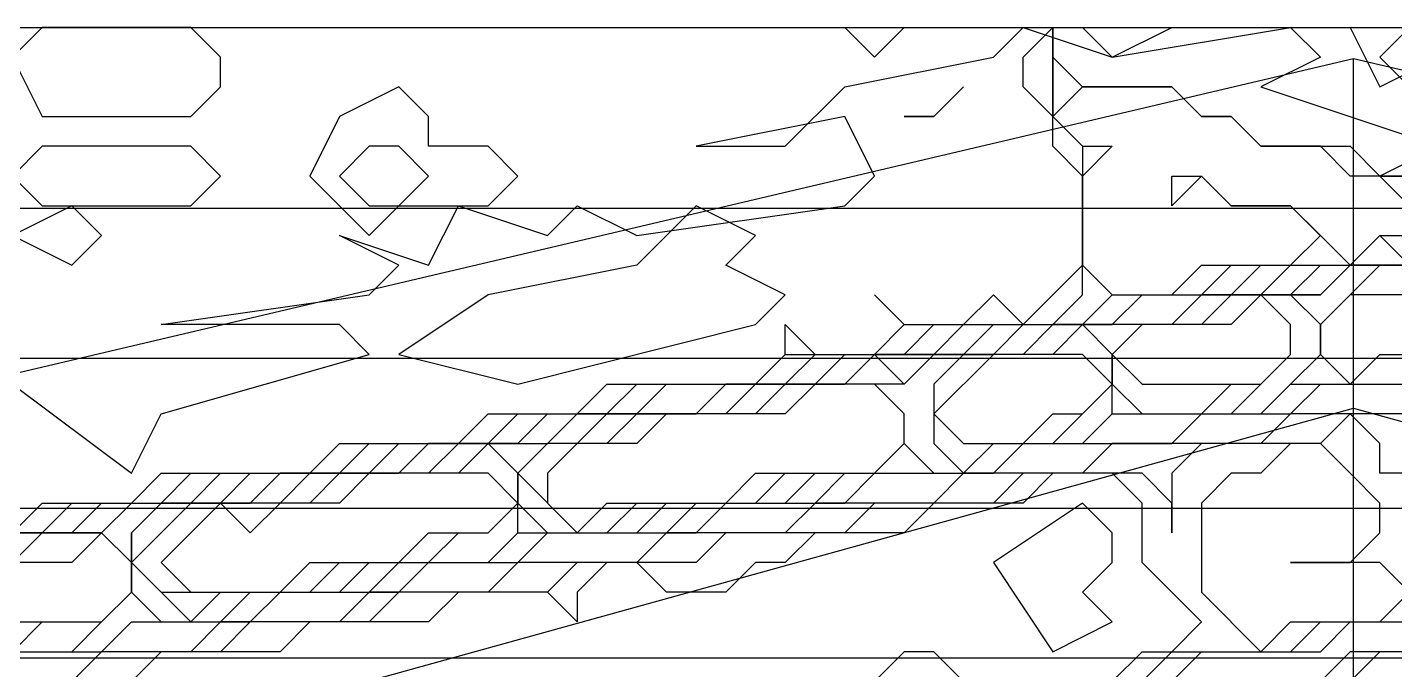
# Model space of a CAD drawing. Extents: x 46 to 224, y 52 to 151.
# Drawn here: x 108.45 to 135.83, y 137.76 to 150.62 of the extents above; entities that cross this region are included whole.
import ezdxf

# ---------------------------------------------------------------- set-up
doc = ezdxf.new("R2010")
doc.units = 0
doc.layers.add('OUTLINE', color=1, linetype='CONTINUOUS')

msp = doc.modelspace()

# ---------------------------------------------------------------- linework, layer by layer
for p, q in [((99.8151, 150.623), (141.4818, 150.623)), ((103.9818, 150.623), (124.8151, 150.623)), ((108.7437, 150.623), (108.1484, 150.0278)), ((111.7198, 150.623), (108.7437, 150.623)), ((112.3151, 150.0278), (111.7198, 150.623)), ((124.8151, 150.623), (125.4103, 150.0278)), ((125.4103, 150.0278), (126.0056, 150.623)), ((126.0056, 150.623), (129.577, 150.623)), ((127.7913, 150.0278), (128.3865, 150.623)), ((127.7913, 150.0278), (128.3865, 150.623)), ((128.3865, 150.623), (130.1722, 150.0278)), ((128.3865, 150.623), (130.1722, 150.0278)), ((128.3865, 150.0278), (128.9818, 150.623)), ((128.9818, 150.623), (128.9818, 148.8373)), ((128.9818, 150.0278), (128.9818, 150.623)), ((128.9818, 150.623), (128.9818, 150.0278)), ((129.577, 150.623), (130.1722, 150.0278)), ((130.1722, 150.0278), (133.7437, 150.623)), ((130.1722, 150.0278), (133.7437, 150.623)), ((130.1722, 150.0278), (131.3627, 150.623)), ((131.3627, 150.623), (134.9341, 150.623)), ((133.7437, 150.623), (134.3389, 150.0278)), ((133.7437, 150.623), (134.3389, 150.0278)), ((134.9341, 150.623), (135.5294, 149.4326)), ((136.1246, 150.623), (135.5294, 150.0278)), ((108.1484, 150.0278), (108.7437, 148.8373)), ((112.3151, 149.4326), (112.3151, 150.0278)), ((124.8151, 149.4326), (127.7913, 150.0278)), ((124.8151, 149.4326), (127.7913, 150.0278)), ((128.3865, 149.4326), (128.3865, 150.0278)), ((128.9818, 150.0278), (128.9818, 148.8373)), ((128.9818, 149.4326), (128.9818, 150.0278)), ((128.9818, 150.0278), (128.9818, 148.8373)), ((128.9818, 149.4326), (128.9818, 150.0278)), ((128.9818, 148.2421), (128.9818, 150.0278)), ((128.9818, 150.0278), (129.577, 149.4326)), ((134.3389, 150.0278), (133.1484, 149.4326)), ((134.3389, 150.0278), (133.1484, 149.4326)), ((135.5294, 149.4326), (136.7198, 150.0278)), ((135.5294, 150.0278), (136.1246, 149.4326)), ((111.7198, 148.8373), (112.3151, 149.4326)), ((115.8865, 149.4326), (114.696, 148.8373)), ((116.4818, 148.8373), (115.8865, 149.4326)), ((123.6246, 148.2421), (124.8151, 149.4326)), ((123.6246, 148.2421), (124.8151, 149.4326)), ((127.196, 149.4326), (126.6008, 148.8373)), ((126.6008, 148.8373), (127.196, 149.4326)), ((128.9818, 148.8373), (128.3865, 149.4326)), ((128.9818, 148.8373), (128.9818, 149.4326)), ((128.9818, 148.8373), (128.9818, 149.4326)), ((129.577, 149.4326), (128.9818, 148.8373)), ((129.577, 149.4326), (131.3627, 149.4326)), ((131.3627, 149.4326), (129.577, 149.4326)), ((131.3627, 149.4326), (131.9579, 148.8373)), ((131.9579, 148.8373), (131.3627, 149.4326)), ((133.1484, 149.4326), (136.7198, 148.2421)), ((133.1484, 149.4326), (136.7198, 148.2421)), ((108.7437, 148.8373), (111.7198, 148.8373)), ((114.696, 148.8373), (114.1008, 147.6468)), ((116.4818, 148.2421), (116.4818, 148.8373)), ((124.8151, 148.8373), (121.8389, 148.2421)), ((124.8151, 148.8373), (121.8389, 148.2421)), ((125.4103, 147.6468), (124.8151, 148.8373)), ((125.4103, 147.6468), (124.8151, 148.8373)), ((126.6008, 148.8373), (126.0056, 148.8373)), ((126.0056, 148.8373), (126.6008, 148.8373)), ((128.9818, 148.8373), (129.577, 148.2421)), ((128.9818, 148.2421), (128.9818, 148.8373)), ((128.9818, 148.8373), (129.577, 148.2421)), ((131.9579, 148.8373), (132.5532, 148.8373)), ((132.5532, 148.8373), (131.9579, 148.8373)), ((132.5532, 148.8373), (133.1484, 148.2421)), ((133.1484, 148.2421), (132.5532, 148.8373)), ((108.7437, 148.2421), (108.1484, 147.6468)), ((111.7198, 148.2421), (108.7437, 148.2421)), ((112.3151, 147.6468), (111.7198, 148.2421)), ((115.2913, 148.2421), (114.696, 147.6468)), ((115.8865, 148.2421), (115.2913, 148.2421)), ((116.4818, 147.6468), (115.8865, 148.2421)), ((117.6722, 148.2421), (116.4818, 148.2421)), ((118.2675, 147.6468), (117.6722, 148.2421)), ((121.8389, 148.2421), (123.6246, 148.2421)), ((121.8389, 148.2421), (123.6246, 148.2421)), ((129.577, 147.6468), (128.9818, 148.2421)), ((129.577, 147.6468), (128.9818, 148.2421)), ((129.577, 148.2421), (129.577, 145.8611)), ((129.577, 148.2421), (130.1722, 148.2421)), ((130.1722, 148.2421), (129.577, 147.6468)), ((133.1484, 148.2421), (134.9341, 148.2421)), ((134.3389, 148.2421), (133.1484, 148.2421)), ((134.9341, 147.6468), (134.3389, 148.2421)), ((134.9341, 148.2421), (135.5294, 147.6468)), ((136.7198, 148.2421), (135.5294, 147.6468)), ((136.7198, 148.2421), (135.5294, 147.6468)), ((108.1484, 147.6468), (108.7437, 147.0516)), ((111.7198, 147.0516), (112.3151, 147.6468)), ((114.1008, 147.6468), (115.2913, 146.4564)), ((114.696, 147.6468), (115.2913, 147.0516)), ((115.8865, 147.0516), (116.4818, 147.6468)), ((117.6722, 147.0516), (118.2675, 147.6468)), ((124.8151, 147.0516), (125.4103, 147.6468)), ((124.8151, 147.0516), (125.4103, 147.6468)), ((129.577, 147.6468), (129.577, 145.8611)), ((129.577, 147.0516), (129.577, 147.6468)), ((129.577, 145.2659), (129.577, 147.6468)), ((129.577, 145.8611), (129.577, 147.6468)), ((129.577, 147.6468), (129.577, 145.8611)), ((131.3627, 147.6468), (131.9579, 147.6468)), ((131.9579, 147.6468), (131.3627, 147.0516)), ((131.3627, 147.0516), (131.3627, 147.6468)), ((131.9579, 147.6468), (132.5532, 147.0516)), ((132.5532, 147.0516), (131.9579, 147.6468)), ((136.1246, 147.6468), (134.9341, 147.6468)), ((135.5294, 147.6468), (136.7198, 146.4564)), ((135.5294, 147.6468), (136.7198, 146.4564)), ((135.5294, 147.6468), (136.1246, 147.6468)), ((109.3389, 147.0516), (108.1484, 146.4564)), ((108.7437, 147.0516), (111.7198, 147.0516)), ((109.9341, 146.4564), (109.3389, 147.0516)), ((115.2913, 146.4564), (115.8865, 147.0516)), ((115.2913, 147.0516), (115.8865, 147.0516)), ((115.8865, 147.0516), (117.6722, 147.0516)), ((116.4818, 145.8611), (117.077, 147.0516)), ((116.4818, 145.8611), (117.077, 147.0516)), ((117.077, 147.0516), (118.8627, 146.4564)), ((117.077, 147.0516), (118.8627, 146.4564)), ((118.8627, 146.4564), (119.4579, 147.0516)), ((118.8627, 146.4564), (119.4579, 147.0516)), ((119.4579, 147.0516), (120.6484, 146.4564)), ((119.4579, 147.0516), (120.6484, 146.4564)), ((120.6484, 146.4564), (124.8151, 147.0516)), ((121.8389, 147.0516), (120.6484, 145.8611)), ((120.6484, 146.4564), (124.8151, 147.0516)), ((121.8389, 147.0516), (120.6484, 145.8611)), ((123.0294, 146.4564), (121.8389, 147.0516)), ((123.0294, 146.4564), (121.8389, 147.0516)), ((129.577, 145.2659), (129.577, 147.0516)), ((132.5532, 147.0516), (133.7437, 147.0516)), ((133.7437, 147.0516), (132.5532, 147.0516)), ((133.7437, 147.0516), (134.9341, 145.8611)), ((134.3389, 146.4564), (133.7437, 147.0516)), ((108.1484, 146.4564), (109.3389, 145.8611)), ((109.3389, 145.8611), (109.9341, 146.4564)), ((115.8865, 145.8611), (114.696, 146.4564)), ((114.696, 146.4564), (116.4818, 145.8611)), ((115.8865, 145.8611), (114.696, 146.4564)), ((114.696, 146.4564), (116.4818, 145.8611)), ((122.4341, 145.8611), (123.0294, 146.4564)), ((122.4341, 145.8611), (123.0294, 146.4564)), ((133.7437, 145.8611), (134.3389, 146.4564)), ((134.9341, 145.8611), (135.5294, 146.4564)), ((134.9341, 145.8611), (135.5294, 146.4564)), ((134.9341, 145.8611), (135.5294, 146.4564)), ((135.5294, 146.4564), (136.1246, 145.8611)), ((135.5294, 146.4564), (136.1246, 146.4564)), ((135.5294, 146.4564), (136.1246, 146.4564)), ((115.2913, 145.2659), (115.8865, 145.8611)), ((115.2913, 145.2659), (115.8865, 145.8611)), ((120.6484, 145.8611), (117.6722, 145.2659)), ((120.6484, 145.8611), (117.6722, 145.2659)), ((123.6246, 145.2659), (122.4341, 145.8611)), ((123.6246, 145.2659), (122.4341, 145.8611)), ((128.3865, 144.6707), (129.577, 145.8611)), ((129.577, 145.8611), (130.1722, 145.2659)), ((129.577, 145.8611), (130.1722, 145.2659)), ((129.577, 145.8611), (130.1722, 145.2659)), ((131.3627, 145.2659), (131.9579, 145.8611)), ((131.9579, 145.2659), (132.5532, 145.8611)), ((131.9579, 145.8611), (133.7437, 145.8611)), ((132.5532, 145.2659), (133.1484, 145.8611)), ((132.5532, 145.2659), (133.1484, 145.8611)), ((132.5532, 145.8611), (134.9341, 145.8611)), ((133.1484, 145.8611), (138.5056, 145.8611)), ((133.1484, 145.2659), (133.7437, 145.8611)), ((133.1484, 145.8611), (134.9341, 145.8611)), ((133.1484, 145.2659), (133.7437, 145.8611)), ((133.7437, 145.2659), (134.3389, 145.8611)), ((133.7437, 145.8611), (137.9103, 145.8611)), ((133.7437, 145.8611), (137.9103, 145.8611)), ((135.5294, 145.8611), (134.3389, 144.6707)), ((134.3389, 145.2659), (134.9341, 145.8611)), ((134.9341, 145.8611), (134.3389, 145.2659)), ((134.3389, 145.8611), (137.3151, 145.8611)), ((134.9341, 145.8611), (134.3389, 145.2659)), ((134.9341, 145.8611), (134.3389, 145.2659)), ((135.5294, 145.8611), (134.3389, 144.6707)), ((134.9341, 145.8611), (134.3389, 145.2659)), ((134.9341, 145.8611), (137.3151, 145.8611)), ((135.5294, 145.8611), (134.9341, 145.8611)), ((134.9341, 145.8611), (137.3151, 145.8611)), ((137.3151, 145.8611), (134.9341, 145.8611)), ((136.7198, 145.8611), (134.9341, 145.8611)), ((136.7198, 145.8611), (134.9341, 145.8611)), ((136.7198, 145.8611), (134.9341, 145.8611)), ((136.7198, 145.8611), (135.5294, 145.8611)), ((137.3151, 145.8611), (135.5294, 145.8611)), ((136.1246, 145.8611), (135.5294, 145.8611)), ((111.1246, 144.6707), (115.2913, 145.2659)), ((111.1246, 144.6707), (115.2913, 145.2659)), ((117.6722, 145.2659), (115.8865, 144.0754)), ((117.6722, 145.2659), (115.8865, 144.0754)), ((123.0294, 144.6707), (123.6246, 145.2659)), ((123.0294, 144.6707), (123.6246, 145.2659)), ((126.0056, 144.6707), (125.4103, 145.2659)), ((125.4103, 145.2659), (126.0056, 144.6707)), ((127.196, 144.6707), (127.7913, 145.2659)), ((127.7913, 145.2659), (128.3865, 144.6707)), ((128.9818, 144.6707), (129.577, 145.2659)), ((128.9818, 144.6707), (129.577, 145.2659)), ((129.577, 144.6707), (130.1722, 145.2659)), ((130.1722, 145.2659), (132.5532, 145.2659)), ((130.1722, 144.6707), (130.7675, 145.2659)), ((130.1722, 144.6707), (130.7675, 145.2659)), ((130.1722, 145.2659), (132.5532, 145.2659)), ((130.1722, 145.2659), (131.9579, 145.2659)), ((130.1722, 145.2659), (131.3627, 145.2659)), ((130.1722, 144.6707), (130.7675, 145.2659)), ((130.7675, 145.2659), (133.7437, 145.2659)), ((130.7675, 145.2659), (133.1484, 145.2659)), ((130.7675, 145.2659), (133.1484, 145.2659)), ((131.9579, 145.2659), (131.3627, 144.6707)), ((131.9579, 145.2659), (131.3627, 144.6707)), ((131.9579, 145.2659), (131.3627, 144.6707)), ((132.5532, 145.2659), (131.9579, 144.6707)), ((131.9579, 145.2659), (134.3389, 145.2659)), ((132.5532, 145.2659), (131.9579, 145.2659)), ((134.3389, 145.2659), (131.9579, 145.2659)), ((134.3389, 145.2659), (131.9579, 145.2659)), ((132.5532, 145.2659), (131.9579, 144.6707)), ((134.3389, 145.2659), (131.9579, 145.2659)), ((133.7437, 145.2659), (132.5532, 145.2659)), ((134.3389, 145.2659), (132.5532, 145.2659)), ((133.1484, 145.2659), (132.5532, 145.2659)), ((133.1484, 145.2659), (132.5532, 144.6707)), ((133.1484, 145.2659), (132.5532, 144.6707)), ((133.7437, 144.6707), (133.1484, 145.2659)), ((133.7437, 144.6707), (133.1484, 145.2659)), ((133.7437, 144.6707), (133.1484, 145.2659)), ((134.3389, 144.6707), (133.7437, 145.2659)), ((134.9341, 145.2659), (134.3389, 144.6707)), ((134.9341, 145.2659), (134.3389, 144.6707)), ((136.7198, 145.2659), (134.9341, 145.2659)), ((136.7198, 145.2659), (134.9341, 145.2659)), ((114.696, 144.6707), (111.1246, 144.6707)), ((114.696, 144.6707), (111.1246, 144.6707)), ((115.2913, 144.0754), (114.696, 144.6707)), ((115.2913, 144.0754), (114.696, 144.6707)), ((118.2675, 143.4802), (123.0294, 144.6707)), ((118.2675, 143.4802), (123.0294, 144.6707)), ((123.6246, 144.0754), (123.6246, 144.6707)), ((123.6246, 144.6707), (124.2198, 144.0754)), ((125.4103, 144.0754), (126.0056, 144.6707)), ((126.0056, 144.0754), (126.6008, 144.6707)), ((126.0056, 144.6707), (127.196, 144.6707)), ((126.6008, 144.0754), (127.196, 144.6707)), ((126.6008, 144.6707), (128.9818, 144.6707)), ((127.196, 144.0754), (127.7913, 144.6707)), ((127.196, 144.0754), (127.7913, 144.6707)), ((127.196, 144.6707), (128.9818, 144.6707)), ((127.196, 144.0754), (127.7913, 144.6707)), ((127.7913, 144.6707), (129.577, 144.6707)), ((127.7913, 144.0754), (128.3865, 144.6707)), ((127.7913, 144.6707), (130.1722, 144.6707)), ((127.7913, 144.6707), (130.1722, 144.6707)), ((128.3865, 144.6707), (130.1722, 144.6707)), ((128.9818, 144.6707), (128.3865, 144.0754)), ((128.9818, 144.6707), (128.3865, 144.0754)), ((128.9818, 144.6707), (128.3865, 144.0754)), ((129.577, 144.6707), (128.9818, 144.0754)), ((128.9818, 144.6707), (130.1722, 144.6707)), ((129.577, 144.6707), (128.9818, 144.6707)), ((131.3627, 144.6707), (128.9818, 144.6707)), ((131.3627, 144.6707), (128.9818, 144.6707)), ((129.577, 144.6707), (128.9818, 144.0754)), ((131.3627, 144.6707), (128.9818, 144.6707)), ((130.1722, 144.0754), (129.577, 144.6707)), ((130.1722, 144.6707), (129.577, 144.6707)), ((130.1722, 144.0754), (129.577, 144.6707)), ((130.7675, 144.6707), (130.1722, 144.0754)), ((130.7675, 144.6707), (130.1722, 144.0754)), ((130.7675, 144.6707), (130.1722, 144.0754)), ((130.7675, 144.6707), (130.1722, 144.0754)), ((131.9579, 144.6707), (130.7675, 144.6707)), ((131.9579, 144.6707), (130.7675, 144.6707)), ((132.5532, 144.6707), (130.7675, 144.6707)), ((132.5532, 144.6707), (130.7675, 144.6707)), ((133.7437, 144.0754), (133.7437, 144.6707)), ((133.7437, 144.0754), (133.7437, 144.6707)), ((133.7437, 144.0754), (133.7437, 144.6707)), ((134.3389, 144.6707), (134.3389, 144.0754)), ((134.3389, 144.0754), (134.3389, 144.6707)), ((134.3389, 144.6707), (134.3389, 144.0754)), ((134.3389, 144.6707), (134.3389, 144.0754)), ((134.3389, 144.6707), (134.3389, 144.0754)), ((111.1246, 142.8849), (115.2913, 144.0754)), ((111.1246, 142.8849), (115.2913, 144.0754)), ((115.8865, 144.0754), (118.2675, 143.4802)), ((115.8865, 144.0754), (118.2675, 143.4802)), ((123.0294, 143.4802), (123.6246, 144.0754)), ((123.0294, 143.4802), (123.6246, 144.0754)), ((123.6246, 143.4802), (124.2198, 144.0754)), ((123.6246, 144.0754), (126.0056, 144.0754)), ((124.2198, 143.4802), (124.8151, 144.0754)), ((124.2198, 143.4802), (124.8151, 144.0754)), ((124.2198, 143.4802), (124.8151, 144.0754)), ((124.2198, 144.0754), (126.6008, 144.0754)), ((124.2198, 144.0754), (125.4103, 144.0754)), ((124.2198, 143.4802), (124.8151, 144.0754)), ((124.8151, 144.0754), (127.196, 144.0754)), ((124.8151, 143.4802), (125.4103, 144.0754)), ((125.4103, 144.0754), (124.8151, 143.4802)), ((124.8151, 143.4802), (125.4103, 144.0754)), ((125.4103, 144.0754), (124.8151, 143.4802)), ((124.8151, 144.0754), (127.7913, 144.0754)), ((125.4103, 144.0754), (124.8151, 143.4802)), ((124.8151, 144.0754), (127.196, 144.0754)), ((124.8151, 144.0754), (127.196, 144.0754)), ((125.4103, 144.0754), (127.7913, 144.0754)), ((126.0056, 144.0754), (125.4103, 144.0754)), ((125.4103, 144.0754), (127.7913, 144.0754)), ((127.7913, 144.0754), (125.4103, 144.0754)), ((125.4103, 144.0754), (127.7913, 144.0754)), ((127.7913, 144.0754), (125.4103, 144.0754)), ((126.0056, 143.4802), (125.4103, 144.0754)), ((127.7913, 144.0754), (126.0056, 144.0754)), ((126.6008, 144.0754), (126.0056, 143.4802)), ((126.6008, 144.0754), (126.0056, 143.4802)), ((126.6008, 144.0754), (126.0056, 143.4802)), ((127.196, 144.0754), (126.6008, 143.4802)), ((128.3865, 144.0754), (126.6008, 144.0754)), ((128.3865, 144.0754), (126.6008, 144.0754)), ((127.196, 144.0754), (126.6008, 143.4802)), ((127.196, 144.0754), (126.6008, 143.4802)), ((127.7913, 144.0754), (126.6008, 142.8849)), ((128.3865, 144.0754), (126.6008, 144.0754)), ((128.9818, 144.0754), (127.196, 144.0754)), ((128.9818, 144.0754), (127.196, 144.0754)), ((129.577, 144.0754), (127.196, 144.0754)), ((129.577, 144.0754), (127.7913, 144.0754)), ((130.1722, 143.4802), (129.577, 144.0754)), ((130.1722, 143.4802), (129.577, 144.0754)), ((130.1722, 143.4802), (130.1722, 144.0754)), ((130.1722, 144.0754), (130.1722, 143.4802)), ((130.1722, 144.0754), (130.1722, 143.4802)), ((130.1722, 142.8849), (130.1722, 144.0754)), ((130.1722, 144.0754), (130.1722, 143.4802)), ((130.1722, 144.0754), (130.7675, 143.4802)), ((132.5532, 142.8849), (133.7437, 144.0754)), ((133.1484, 143.4802), (133.7437, 144.0754)), ((133.1484, 143.4802), (133.7437, 144.0754)), ((133.7437, 143.4802), (134.3389, 144.0754)), ((134.3389, 144.0754), (134.9341, 143.4802)), ((134.3389, 144.0754), (134.9341, 143.4802)), ((134.3389, 144.0754), (134.9341, 143.4802)), ((134.3389, 144.0754), (134.9341, 143.4802)), ((134.9341, 143.4802), (135.5294, 144.0754)), ((134.9341, 143.4802), (135.5294, 144.0754)), ((135.5294, 144.0754), (136.1246, 144.0754)), ((135.5294, 144.0754), (136.7198, 144.0754)), ((108.1484, 143.4802), (110.5294, 141.6945)), ((108.1484, 143.4802), (110.5294, 141.6945)), ((119.4579, 142.8849), (120.0532, 143.4802)), ((120.0532, 142.8849), (120.6484, 143.4802)), ((120.0532, 143.4802), (123.0294, 143.4802)), ((120.6484, 142.8849), (121.2437, 143.4802)), ((120.6484, 142.8849), (121.2437, 143.4802)), ((120.6484, 143.4802), (123.0294, 143.4802)), ((121.2437, 143.4802), (124.2198, 143.4802)), ((121.2437, 143.4802), (123.6246, 143.4802)), ((121.8389, 142.8849), (122.4341, 143.4802)), ((122.4341, 143.4802), (121.8389, 142.8849)), ((121.8389, 142.8849), (122.4341, 143.4802)), ((122.4341, 143.4802), (121.8389, 142.8849)), ((121.8389, 142.8849), (122.4341, 143.4802)), ((121.8389, 142.8849), (122.4341, 143.4802)), ((122.4341, 143.4802), (124.8151, 143.4802)), ((123.0294, 143.4802), (122.4341, 143.4802)), ((122.4341, 143.4802), (124.8151, 143.4802)), ((124.8151, 143.4802), (122.4341, 143.4802)), ((122.4341, 143.4802), (124.2198, 143.4802)), ((124.8151, 143.4802), (122.4341, 143.4802)), ((122.4341, 143.4802), (124.2198, 143.4802)), ((123.0294, 143.4802), (122.4341, 142.8849)), ((122.4341, 143.4802), (124.2198, 143.4802)), ((123.0294, 143.4802), (122.4341, 142.8849)), ((123.6246, 143.4802), (123.0294, 142.8849)), ((124.8151, 143.4802), (123.0294, 143.4802)), ((126.0056, 143.4802), (123.0294, 143.4802)), ((123.6246, 143.4802), (123.0294, 142.8849)), ((126.0056, 143.4802), (123.0294, 143.4802)), ((125.4103, 143.4802), (123.6246, 143.4802)), ((125.4103, 143.4802), (123.6246, 143.4802)), ((124.2198, 143.4802), (123.6246, 142.8849)), ((124.2198, 143.4802), (123.6246, 142.8849)), ((125.4103, 143.4802), (124.2198, 143.4802)), ((125.4103, 143.4802), (124.2198, 143.4802)), ((126.0056, 142.8849), (125.4103, 143.4802)), ((126.0056, 142.8849), (125.4103, 143.4802)), ((126.0056, 142.8849), (125.4103, 143.4802)), ((126.0056, 142.8849), (125.4103, 143.4802)), ((126.6008, 143.4802), (126.6008, 142.2897)), ((126.6008, 143.4802), (126.6008, 142.8849)), ((126.6008, 143.4802), (126.6008, 142.8849)), ((129.577, 142.8849), (130.1722, 143.4802)), ((129.577, 142.8849), (130.1722, 143.4802)), ((130.1722, 142.8849), (130.1722, 143.4802)), ((130.1722, 143.4802), (130.7675, 142.8849)), ((130.1722, 143.4802), (130.7675, 142.8849)), ((130.1722, 143.4802), (130.7675, 142.8849)), ((130.7675, 143.4802), (133.1484, 143.4802)), ((131.9579, 142.8849), (132.5532, 143.4802)), ((132.5532, 143.4802), (133.1484, 143.4802)), ((133.1484, 142.8849), (133.7437, 143.4802)), ((133.1484, 142.8849), (133.7437, 143.4802)), ((133.1484, 142.8849), (133.7437, 143.4802)), ((133.1484, 142.8849), (133.7437, 143.4802)), ((133.7437, 142.8849), (134.3389, 143.4802)), ((133.7437, 142.8849), (134.3389, 143.4802)), ((133.7437, 143.4802), (137.3151, 143.4802)), ((133.7437, 143.4802), (137.3151, 143.4802)), ((133.7437, 143.4802), (137.3151, 143.4802)), ((134.3389, 143.4802), (137.9103, 143.4802)), ((134.3389, 143.4802), (137.9103, 143.4802)), ((134.9341, 143.4802), (137.3151, 143.4802)), ((134.9341, 143.4802), (136.7198, 143.4802)), ((110.5294, 141.6945), (111.1246, 142.8849)), ((110.5294, 141.6945), (111.1246, 142.8849)), ((117.077, 142.2897), (117.6722, 142.8849)), ((117.077, 142.2897), (117.6722, 142.8849)), ((117.6722, 142.2897), (118.2675, 142.8849)), ((117.6722, 142.8849), (120.0532, 142.8849)), ((117.6722, 142.8849), (119.4579, 142.8849)), ((118.2675, 142.2897), (118.8627, 142.8849)), ((119.4579, 142.8849), (118.2675, 141.6945)), ((118.2675, 142.2897), (118.8627, 142.8849)), ((118.2675, 142.8849), (120.6484, 142.8849)), ((118.2675, 142.2897), (118.8627, 142.8849)), ((118.8627, 142.8849), (120.6484, 142.8849)), ((118.8627, 142.2897), (119.4579, 142.8849)), ((118.8627, 142.8849), (121.8389, 142.8849)), ((118.8627, 142.8849), (121.8389, 142.8849)), ((120.0532, 142.8849), (119.4579, 142.2897)), ((119.4579, 142.8849), (121.8389, 142.8849)), ((120.0532, 142.8849), (119.4579, 142.8849)), ((119.4579, 142.8849), (121.8389, 142.8849)), ((121.8389, 142.8849), (119.4579, 142.8849)), ((120.0532, 142.8849), (119.4579, 142.2897)), ((120.0532, 142.8849), (119.4579, 142.2897)), ((123.0294, 142.8849), (120.0532, 142.8849)), ((121.8389, 142.8849), (120.0532, 142.8849)), ((122.4341, 142.8849), (120.0532, 142.8849)), ((120.6484, 142.8849), (120.0532, 142.2897)), ((120.6484, 142.8849), (120.0532, 142.2897)), ((122.4341, 142.8849), (120.0532, 142.8849)), ((123.0294, 142.8849), (120.6484, 142.8849)), ((123.6246, 142.8849), (120.6484, 142.8849)), ((121.2437, 142.8849), (120.6484, 142.2897)), ((123.6246, 142.8849), (121.2437, 142.8849)), ((126.0056, 142.2897), (126.0056, 142.8849)), ((126.0056, 142.2897), (126.0056, 142.8849)), ((126.0056, 142.2897), (126.0056, 142.8849)), ((126.0056, 142.2897), (126.0056, 142.8849)), ((126.6008, 142.8849), (127.196, 142.2897)), ((126.6008, 142.8849), (127.196, 142.2897)), ((126.6008, 142.8849), (127.196, 142.2897)), ((128.3865, 142.2897), (128.9818, 142.8849)), ((128.9818, 142.2897), (129.577, 142.8849)), ((128.9818, 142.8849), (129.577, 142.8849)), ((129.577, 142.2897), (130.1722, 142.8849)), ((129.577, 142.2897), (130.1722, 142.8849)), ((129.577, 142.2897), (130.1722, 142.8849)), ((129.577, 142.2897), (130.1722, 142.8849)), ((129.577, 142.2897), (130.1722, 142.8849)), ((130.1722, 142.8849), (133.1484, 142.8849)), ((130.1722, 142.8849), (133.1484, 142.8849)), ((130.1722, 142.8849), (133.1484, 142.8849)), ((130.7675, 142.8849), (133.1484, 142.8849)), ((130.7675, 142.8849), (132.5532, 142.8849)), ((130.7675, 142.8849), (131.9579, 142.8849)), ((131.3627, 142.2897), (131.9579, 142.8849)), ((131.3627, 142.2897), (131.9579, 142.8849)), ((131.9579, 142.8849), (133.7437, 142.8849)), ((131.9579, 142.8849), (133.7437, 142.8849)), ((133.7437, 142.8849), (133.1484, 142.2897)), ((133.7437, 142.8849), (133.1484, 142.2897)), ((137.9103, 142.8849), (133.7437, 142.8849)), ((137.9103, 142.8849), (133.7437, 142.8849)), ((134.9341, 142.8849), (134.3389, 142.2897)), ((135.5294, 142.2897), (134.9341, 142.8849)), ((114.1008, 141.6945), (114.696, 142.2897)), ((114.1008, 141.6945), (114.696, 142.2897)), ((114.696, 141.6945), (115.2913, 142.2897)), ((114.696, 142.2897), (117.077, 142.2897)), ((114.696, 142.2897), (117.077, 142.2897)), ((115.2913, 141.6945), (115.8865, 142.2897)), ((115.2913, 141.6945), (115.8865, 142.2897)), ((115.2913, 142.2897), (117.6722, 142.2897)), ((115.2913, 141.6945), (115.8865, 142.2897)), ((115.8865, 142.2897), (118.2675, 142.2897)), ((115.8865, 141.6945), (116.4818, 142.2897)), ((116.4818, 142.2897), (115.8865, 141.6945)), ((115.8865, 141.6945), (116.4818, 142.2897)), ((116.4818, 142.2897), (115.8865, 141.6945)), ((115.8865, 142.2897), (118.2675, 142.2897)), ((115.8865, 142.2897), (118.2675, 142.2897)), ((117.077, 142.2897), (116.4818, 141.6945)), ((116.4818, 142.2897), (118.2675, 142.2897)), ((117.077, 142.2897), (116.4818, 142.2897)), ((116.4818, 142.2897), (118.2675, 142.2897)), ((118.2675, 142.2897), (116.4818, 142.2897)), ((116.4818, 142.2897), (118.8627, 142.2897)), ((117.6722, 142.2897), (116.4818, 142.2897)), ((117.077, 142.2897), (116.4818, 141.6945)), ((117.077, 142.2897), (116.4818, 141.6945)), ((117.6722, 142.2897), (117.077, 142.2897)), ((118.2675, 142.2897), (117.077, 142.2897)), ((117.6722, 142.2897), (117.077, 142.2897)), ((117.6722, 142.2897), (117.077, 141.6945)), ((117.6722, 142.2897), (117.077, 141.6945)), ((117.6722, 142.2897), (117.077, 142.2897)), ((118.2675, 141.6945), (117.6722, 142.2897)), ((118.2675, 141.6945), (117.6722, 142.2897)), ((118.2675, 141.6945), (117.6722, 142.2897)), ((118.2675, 141.6945), (117.6722, 142.2897)), ((118.2675, 141.6945), (117.6722, 142.2897)), ((118.2675, 141.6945), (117.6722, 142.2897)), ((118.8627, 142.2897), (118.2675, 141.6945)), ((118.8627, 142.2897), (118.2675, 141.6945)), ((118.8627, 142.2897), (118.2675, 141.6945)), ((118.8627, 142.2897), (118.2675, 141.6945)), ((119.4579, 142.2897), (118.8627, 142.2897)), ((119.4579, 142.2897), (118.8627, 142.2897)), ((120.0532, 142.2897), (118.8627, 142.2897)), ((119.4579, 142.2897), (118.8627, 141.6945)), ((119.4579, 142.2897), (118.8627, 141.6945)), ((119.4579, 142.2897), (118.8627, 142.2897)), ((120.0532, 142.2897), (119.4579, 142.2897)), ((120.6484, 142.2897), (119.4579, 142.2897)), ((125.4103, 141.6945), (126.0056, 142.2897)), ((125.4103, 141.6945), (126.0056, 142.2897)), ((125.4103, 141.6945), (126.0056, 142.2897)), ((125.4103, 141.6945), (126.0056, 142.2897)), ((125.4103, 141.6945), (126.0056, 142.2897)), ((125.4103, 141.6945), (126.0056, 142.2897)), ((126.0056, 142.2897), (126.6008, 141.6945)), ((126.0056, 142.2897), (126.6008, 141.6945)), ((126.6008, 142.2897), (127.196, 141.6945)), ((127.196, 141.6945), (127.7913, 142.2897)), ((127.196, 141.6945), (127.7913, 142.2897)), ((127.196, 142.2897), (129.577, 142.2897)), ((127.196, 142.2897), (128.9818, 142.2897)), ((127.196, 142.2897), (128.3865, 142.2897)), ((127.196, 141.6945), (127.7913, 142.2897)), ((127.7913, 142.2897), (129.577, 142.2897)), ((127.7913, 141.6945), (128.3865, 142.2897)), ((127.7913, 141.6945), (128.3865, 142.2897)), ((127.7913, 141.6945), (128.3865, 142.2897)), ((127.7913, 142.2897), (129.577, 142.2897)), ((127.7913, 142.2897), (129.577, 142.2897)), ((128.3865, 142.2897), (131.3627, 142.2897)), ((128.3865, 142.2897), (131.3627, 142.2897)), ((128.3865, 142.2897), (129.577, 142.2897)), ((130.1722, 142.2897), (129.577, 141.6945)), ((130.1722, 142.2897), (129.577, 141.6945)), ((133.1484, 142.2897), (130.1722, 142.2897)), ((133.1484, 142.2897), (130.1722, 142.2897)), ((131.9579, 142.2897), (131.3627, 141.6945)), ((134.3389, 142.2897), (131.9579, 142.2897)), ((133.7437, 142.2897), (133.1484, 141.6945)), ((133.7437, 142.2897), (133.1484, 141.6945)), ((134.3389, 142.2897), (133.7437, 142.2897)), ((134.3389, 142.2897), (133.7437, 142.2897)), ((134.9341, 141.6945), (134.3389, 142.2897)), ((134.9341, 141.6945), (134.3389, 142.2897)), ((135.5294, 141.6945), (135.5294, 142.2897)), ((110.5294, 141.0992), (111.1246, 141.6945)), ((111.1246, 141.0992), (111.7198, 141.6945)), ((111.1246, 141.6945), (114.1008, 141.6945)), ((111.7198, 141.0992), (112.3151, 141.6945)), ((111.7198, 141.6945), (114.1008, 141.6945)), ((112.3151, 141.0992), (112.9103, 141.6945)), ((112.3151, 141.0992), (112.9103, 141.6945)), ((112.3151, 141.6945), (114.696, 141.6945)), ((112.3151, 141.0992), (112.9103, 141.6945)), ((112.9103, 141.6945), (115.2913, 141.6945)), ((112.9103, 141.0992), (113.5056, 141.6945)), ((113.5056, 141.6945), (112.9103, 141.0992)), ((112.9103, 141.6945), (115.2913, 141.6945)), ((112.9103, 141.6945), (115.2913, 141.6945)), ((114.1008, 141.6945), (113.5056, 141.0992)), ((113.5056, 141.6945), (115.8865, 141.6945)), ((115.8865, 141.6945), (113.5056, 141.6945)), ((114.1008, 141.6945), (113.5056, 141.0992)), ((114.1008, 141.6945), (113.5056, 141.0992)), ((116.4818, 141.6945), (114.1008, 141.6945)), ((114.1008, 141.6945), (115.8865, 141.6945)), ((114.696, 141.6945), (114.1008, 141.6945)), ((116.4818, 141.6945), (114.1008, 141.6945)), ((114.696, 141.6945), (114.1008, 141.0992)), ((114.696, 141.6945), (114.1008, 141.0992)), ((116.4818, 141.6945), (114.1008, 141.6945)), ((115.8865, 141.6945), (114.696, 141.6945)), ((117.077, 141.6945), (114.696, 141.6945)), ((117.077, 141.6945), (114.696, 141.6945)), ((115.2913, 141.6945), (114.696, 141.0992)), ((117.6722, 141.6945), (115.2913, 141.6945)), ((118.2675, 141.0992), (117.6722, 141.6945)), ((118.2675, 141.6945), (118.2675, 141.0992)), ((118.2675, 140.504), (118.2675, 141.6945)), ((118.2675, 141.6945), (118.2675, 141.0992)), ((118.2675, 140.504), (118.2675, 141.6945)), ((118.2675, 141.6945), (119.4579, 140.504)), ((118.2675, 141.0992), (118.2675, 141.6945)), ((118.2675, 141.0992), (118.2675, 141.6945)), ((118.2675, 141.6945), (118.2675, 141.0992)), ((118.2675, 140.504), (118.2675, 141.6945)), ((118.8627, 141.6945), (118.8627, 141.0992)), ((118.8627, 141.6945), (118.8627, 141.0992)), ((122.4341, 141.0992), (123.0294, 141.6945)), ((123.0294, 141.0992), (123.6246, 141.6945)), ((123.0294, 141.6945), (125.4103, 141.6945)), ((123.6246, 141.0992), (124.2198, 141.6945)), ((123.6246, 141.0992), (124.2198, 141.6945)), ((123.6246, 141.6945), (125.4103, 141.6945)), ((124.2198, 141.6945), (125.4103, 141.6945)), ((124.2198, 141.0992), (124.8151, 141.6945)), ((124.2198, 141.0992), (124.8151, 141.6945)), ((124.2198, 141.6945), (125.4103, 141.6945)), ((124.2198, 141.0992), (124.8151, 141.6945)), ((124.8151, 141.0992), (125.4103, 141.6945)), ((124.8151, 141.0992), (125.4103, 141.6945)), ((124.8151, 141.6945), (127.7913, 141.6945)), ((124.8151, 141.6945), (125.4103, 141.6945)), ((124.8151, 141.6945), (125.4103, 141.6945)), ((125.4103, 141.6945), (127.7913, 141.6945)), ((125.4103, 141.6945), (127.7913, 141.6945)), ((127.196, 141.6945), (126.6008, 141.0992)), ((127.196, 141.6945), (126.6008, 141.0992)), ((126.6008, 141.6945), (127.196, 141.6945)), ((126.6008, 141.6945), (127.196, 141.6945)), ((129.577, 141.6945), (127.196, 141.6945)), ((129.577, 141.6945), (127.196, 141.6945)), ((128.3865, 141.6945), (127.7913, 141.0992)), ((130.7675, 141.6945), (128.3865, 141.6945)), ((128.9818, 141.6945), (128.3865, 141.0992)), ((128.9818, 141.6945), (128.3865, 141.0992)), ((130.1722, 141.6945), (128.9818, 141.6945)), ((130.1722, 141.6945), (128.9818, 141.6945)), ((130.7675, 141.0992), (130.1722, 141.6945)), ((130.7675, 141.0992), (130.1722, 141.6945)), ((131.3627, 141.0992), (130.7675, 141.6945)), ((131.3627, 141.6945), (131.3627, 140.504)), ((132.5532, 141.6945), (131.9579, 141.0992)), ((132.5532, 141.6945), (131.9579, 141.0992)), ((133.1484, 141.6945), (132.5532, 141.6945)), ((133.1484, 141.6945), (132.5532, 141.6945)), ((135.5294, 141.0992), (134.9341, 141.6945)), ((135.5294, 141.0992), (134.9341, 141.6945)), ((136.1246, 141.6945), (135.5294, 141.6945)), ((108.1484, 140.504), (108.7437, 141.0992)), ((108.1484, 140.504), (108.7437, 141.0992)), ((108.7437, 140.504), (109.3389, 141.0992)), ((108.7437, 141.0992), (111.1246, 141.0992)), ((108.7437, 141.0992), (110.5294, 141.0992)), ((109.3389, 140.504), (109.9341, 141.0992)), ((109.3389, 140.504), (109.9341, 141.0992)), ((109.3389, 141.0992), (111.7198, 141.0992)), ((109.3389, 140.504), (109.9341, 141.0992)), ((109.9341, 141.0992), (112.3151, 141.0992)), ((109.9341, 140.504), (110.5294, 141.0992)), ((109.9341, 141.0992), (112.3151, 141.0992)), ((109.9341, 141.0992), (112.3151, 141.0992)), ((111.1246, 141.0992), (110.5294, 140.504)), ((110.5294, 140.504), (111.1246, 141.0992)), ((111.1246, 141.0992), (110.5294, 140.504)), ((110.5294, 140.504), (111.1246, 141.0992)), ((111.1246, 141.0992), (110.5294, 140.504)), ((110.5294, 141.0992), (112.9103, 141.0992)), ((111.1246, 141.0992), (110.5294, 140.504)), ((111.1246, 141.0992), (110.5294, 140.504)), ((111.7198, 141.0992), (110.5294, 139.9088)), ((111.7198, 141.0992), (110.5294, 139.9088)), ((111.1246, 141.0992), (110.5294, 140.504)), ((113.5056, 141.0992), (111.1246, 141.0992)), ((111.1246, 141.0992), (112.3151, 141.0992)), ((111.7198, 141.0992), (111.1246, 141.0992)), ((111.1246, 141.0992), (112.3151, 141.0992)), ((112.3151, 141.0992), (111.1246, 141.0992)), ((111.1246, 141.0992), (112.3151, 141.0992)), ((112.3151, 141.0992), (111.1246, 141.0992)), ((112.9103, 141.0992), (111.1246, 141.0992)), ((113.5056, 141.0992), (111.1246, 141.0992)), ((112.3151, 141.0992), (111.1246, 139.9088)), ((113.5056, 141.0992), (111.1246, 141.0992)), ((112.3151, 141.0992), (111.7198, 141.0992)), ((114.1008, 141.0992), (111.7198, 141.0992)), ((114.1008, 141.0992), (111.7198, 141.0992)), ((112.9103, 140.504), (112.3151, 141.0992)), ((113.5056, 141.0992), (112.9103, 140.504)), ((114.696, 141.0992), (113.5056, 141.0992)), ((117.6722, 140.504), (118.2675, 141.0992)), ((117.6722, 140.504), (118.2675, 141.0992)), ((118.2675, 141.0992), (118.8627, 140.504)), ((118.2675, 141.0992), (118.8627, 140.504)), ((118.2675, 140.504), (118.2675, 141.0992)), ((118.2675, 141.0992), (118.8627, 140.504)), ((118.8627, 141.0992), (119.4579, 140.504)), ((118.8627, 141.0992), (119.4579, 140.504)), ((119.4579, 140.504), (120.0532, 141.0992)), ((120.0532, 140.504), (120.6484, 141.0992)), ((120.0532, 141.0992), (122.4341, 141.0992)), ((120.6484, 140.504), (121.2437, 141.0992)), ((120.6484, 140.504), (121.2437, 141.0992)), ((120.6484, 141.0992), (123.0294, 141.0992)), ((121.2437, 141.0992), (123.6246, 141.0992)), ((121.2437, 140.504), (121.8389, 141.0992)), ((121.2437, 140.504), (121.8389, 141.0992)), ((121.2437, 141.0992), (123.6246, 141.0992)), ((121.2437, 140.504), (121.8389, 141.0992)), ((121.8389, 140.504), (122.4341, 141.0992)), ((121.8389, 140.504), (122.4341, 141.0992)), ((121.8389, 141.0992), (124.2198, 141.0992)), ((121.8389, 141.0992), (124.2198, 141.0992)), ((121.8389, 141.0992), (124.2198, 141.0992)), ((122.4341, 141.0992), (124.8151, 141.0992)), ((122.4341, 141.0992), (124.8151, 141.0992)), ((124.2198, 141.0992), (123.6246, 140.504)), ((124.2198, 141.0992), (123.6246, 140.504)), ((126.6008, 141.0992), (124.2198, 141.0992)), ((126.6008, 141.0992), (124.2198, 141.0992)), ((125.4103, 141.0992), (124.8151, 140.504)), ((127.7913, 141.0992), (125.4103, 141.0992)), ((126.6008, 141.0992), (126.0056, 140.504)), ((126.6008, 141.0992), (126.0056, 140.504)), ((128.3865, 141.0992), (126.6008, 141.0992)), ((128.3865, 141.0992), (126.6008, 141.0992)), ((129.577, 141.0992), (127.7913, 139.9088)), ((129.577, 141.0992), (127.7913, 139.9088)), ((130.1722, 140.504), (129.577, 141.0992)), ((130.1722, 140.504), (129.577, 141.0992)), ((130.7675, 140.504), (130.7675, 141.0992)), ((130.7675, 140.504), (130.7675, 141.0992)), ((131.3627, 140.504), (131.3627, 141.0992)), ((131.9579, 141.0992), (131.9579, 139.3135)), ((131.9579, 141.0992), (131.9579, 139.3135)), ((135.5294, 140.504), (135.5294, 141.0992)), ((135.5294, 140.504), (135.5294, 141.0992)), ((106.3627, 140.504), (108.7437, 140.504)), ((106.9579, 140.504), (109.3389, 140.504)), ((106.9579, 140.504), (109.3389, 140.504)), ((106.9579, 140.504), (109.3389, 140.504)), ((107.5532, 140.504), (109.3389, 140.504)), ((107.5532, 140.504), (109.9341, 140.504)), ((109.9341, 140.504), (107.5532, 140.504)), ((109.9341, 140.504), (108.1484, 140.504)), ((109.3389, 140.504), (108.1484, 140.504)), ((109.9341, 140.504), (108.1484, 140.504)), ((108.7437, 140.504), (108.1484, 139.9088)), ((108.7437, 140.504), (108.1484, 139.9088)), ((109.9341, 140.504), (108.1484, 140.504)), ((109.9341, 140.504), (108.7437, 140.504)), ((109.9341, 140.504), (108.7437, 140.504)), ((109.9341, 140.504), (109.3389, 139.9088)), ((110.5294, 139.9088), (109.9341, 140.504)), ((110.5294, 139.9088), (109.9341, 140.504)), ((110.5294, 139.9088), (109.9341, 140.504)), ((110.5294, 139.9088), (109.9341, 140.504)), ((110.5294, 139.9088), (109.9341, 140.504)), ((110.5294, 139.9088), (109.9341, 140.504)), ((110.5294, 139.9088), (109.9341, 140.504)), ((110.5294, 140.504), (110.5294, 139.9088)), ((110.5294, 139.9088), (110.5294, 140.504)), ((110.5294, 140.504), (110.5294, 139.9088)), ((110.5294, 140.504), (110.5294, 139.3135)), ((110.5294, 140.504), (110.5294, 139.3135)), ((110.5294, 140.504), (110.5294, 139.3135)), ((115.8865, 139.9088), (116.4818, 140.504)), ((116.4818, 139.9088), (117.077, 140.504)), ((116.4818, 140.504), (117.6722, 140.504)), ((117.077, 140.504), (117.6722, 140.504)), ((117.6722, 139.9088), (118.2675, 140.504)), ((117.6722, 139.9088), (118.2675, 140.504)), ((117.6722, 139.9088), (118.2675, 140.504)), ((117.6722, 139.9088), (118.2675, 140.504)), ((117.6722, 139.9088), (118.2675, 140.504)), ((118.2675, 139.9088), (118.8627, 140.504)), ((118.2675, 139.9088), (118.8627, 140.504)), ((118.2675, 140.504), (121.2437, 140.504)), ((118.8627, 140.504), (120.6484, 140.504)), ((118.8627, 140.504), (121.8389, 140.504)), ((118.8627, 140.504), (121.8389, 140.504)), ((118.8627, 140.504), (121.2437, 140.504)), ((118.8627, 140.504), (121.2437, 140.504)), ((119.4579, 140.504), (120.6484, 140.504)), ((119.4579, 140.504), (120.0532, 140.504)), ((121.2437, 140.504), (120.6484, 139.9088)), ((121.2437, 140.504), (120.6484, 139.9088)), ((123.6246, 140.504), (121.2437, 140.504)), ((123.6246, 140.504), (121.2437, 140.504)), ((122.4341, 140.504), (121.8389, 139.9088)), ((124.8151, 140.504), (122.4341, 140.504)), ((124.2198, 140.504), (123.6246, 139.9088)), ((124.2198, 140.504), (123.6246, 139.9088)), ((126.0056, 140.504), (124.2198, 140.504)), ((126.0056, 140.504), (124.2198, 140.504)), ((130.1722, 139.9088), (130.1722, 140.504)), ((130.1722, 139.9088), (130.1722, 140.504)), ((130.7675, 139.9088), (130.7675, 140.504)), ((130.7675, 139.9088), (130.7675, 140.504)), ((134.9341, 139.9088), (135.5294, 140.504)), ((134.9341, 139.9088), (135.5294, 140.504)), ((109.3389, 139.9088), (106.3627, 139.9088)), ((110.5294, 139.9088), (111.7198, 138.7183)), ((110.5294, 139.3135), (110.5294, 139.9088)), ((110.5294, 139.3135), (110.5294, 139.9088)), ((110.5294, 139.3135), (110.5294, 139.9088)), ((110.5294, 139.9088), (111.7198, 138.7183)), ((110.5294, 139.3135), (110.5294, 139.9088)), ((110.5294, 139.9088), (111.1246, 139.3135)), ((110.5294, 139.3135), (110.5294, 139.9088)), ((110.5294, 139.3135), (110.5294, 139.9088)), ((110.5294, 139.3135), (110.5294, 139.9088)), ((111.1246, 139.9088), (111.7198, 139.3135)), ((113.5056, 139.3135), (114.1008, 139.9088)), ((113.5056, 139.3135), (114.1008, 139.9088)), ((114.1008, 139.3135), (114.696, 139.9088)), ((114.1008, 139.9088), (116.4818, 139.9088)), ((114.1008, 139.9088), (115.8865, 139.9088)), ((114.696, 139.3135), (115.2913, 139.9088)), ((114.696, 139.9088), (117.6722, 139.9088)), ((115.2913, 139.9088), (117.6722, 139.9088)), ((115.2913, 139.3135), (115.8865, 139.9088)), ((115.2913, 139.3135), (115.8865, 139.9088)), ((115.2913, 139.3135), (115.8865, 139.9088)), ((115.8865, 139.3135), (116.4818, 139.9088)), ((115.8865, 139.3135), (116.4818, 139.9088)), ((115.8865, 139.9088), (117.6722, 139.9088)), ((115.8865, 139.9088), (117.6722, 139.9088)), ((115.8865, 139.9088), (117.6722, 139.9088)), ((116.4818, 139.9088), (118.2675, 139.9088)), ((116.4818, 139.9088), (118.2675, 139.9088)), ((118.2675, 139.9088), (117.6722, 139.3135)), ((118.2675, 139.9088), (117.6722, 139.3135)), ((120.6484, 139.9088), (118.2675, 139.9088)), ((120.6484, 139.9088), (118.2675, 139.9088)), ((119.4579, 139.9088), (118.8627, 139.3135)), ((121.8389, 139.9088), (119.4579, 139.9088)), ((120.0532, 139.9088), (119.4579, 139.3135)), ((120.0532, 139.9088), (119.4579, 139.3135)), ((120.6484, 139.9088), (120.0532, 139.9088)), ((120.6484, 139.9088), (120.0532, 139.9088)), ((121.2437, 139.3135), (120.6484, 139.9088)), ((121.2437, 139.3135), (120.6484, 139.9088)), ((123.0294, 139.9088), (122.4341, 139.3135)), ((123.0294, 139.9088), (122.4341, 139.3135)), ((123.6246, 139.9088), (123.0294, 139.9088)), ((123.6246, 139.9088), (123.0294, 139.9088)), ((127.7913, 139.9088), (128.9818, 138.123)), ((127.7913, 139.9088), (128.9818, 138.123)), ((129.577, 139.3135), (130.1722, 139.9088)), ((129.577, 139.3135), (130.1722, 139.9088)), ((131.9579, 138.7183), (130.7675, 139.9088)), ((131.9579, 138.7183), (130.7675, 139.9088)), ((135.5294, 139.9088), (133.7437, 139.9088)), ((133.7437, 139.9088), (134.9341, 139.9088)), ((135.5294, 139.9088), (133.7437, 139.9088)), ((133.7437, 139.9088), (134.9341, 139.9088)), ((136.1246, 139.3135), (135.5294, 139.9088)), ((136.1246, 139.3135), (135.5294, 139.9088)), ((109.9341, 138.7183), (110.5294, 139.3135)), ((109.9341, 138.7183), (110.5294, 139.3135)), ((109.9341, 138.7183), (110.5294, 139.3135)), ((109.9341, 138.7183), (110.5294, 139.3135)), ((109.9341, 138.7183), (110.5294, 139.3135)), ((109.9341, 138.7183), (110.5294, 139.3135)), ((109.9341, 138.7183), (110.5294, 139.3135)), ((110.5294, 139.3135), (111.1246, 138.7183)), ((110.5294, 139.3135), (111.1246, 138.7183)), ((110.5294, 139.3135), (111.1246, 138.7183)), ((111.1246, 139.3135), (113.5056, 139.3135)), ((111.7198, 138.7183), (112.3151, 139.3135)), ((111.7198, 138.7183), (112.3151, 139.3135)), ((111.7198, 139.3135), (113.5056, 139.3135)), ((112.3151, 139.3135), (114.696, 139.3135)), ((112.3151, 138.7183), (112.9103, 139.3135)), ((112.3151, 138.7183), (112.9103, 139.3135)), ((112.3151, 139.3135), (114.1008, 139.3135)), ((112.3151, 138.7183), (112.9103, 139.3135)), ((112.9103, 138.7183), (113.5056, 139.3135)), ((112.9103, 138.7183), (113.5056, 139.3135)), ((112.9103, 139.3135), (115.2913, 139.3135)), ((112.9103, 139.3135), (115.2913, 139.3135)), ((112.9103, 139.3135), (115.2913, 139.3135)), ((113.5056, 139.3135), (115.8865, 139.3135)), ((113.5056, 139.3135), (115.8865, 139.3135)), ((115.2913, 139.3135), (114.696, 138.7183)), ((115.2913, 139.3135), (114.696, 138.7183)), ((117.6722, 139.3135), (115.2913, 139.3135)), ((117.6722, 139.3135), (115.2913, 139.3135)), ((115.8865, 139.3135), (115.2913, 138.7183)), ((118.8627, 139.3135), (115.8865, 139.3135)), ((117.077, 139.3135), (116.4818, 138.7183)), ((117.077, 139.3135), (116.4818, 138.7183)), ((118.8627, 139.3135), (117.077, 139.3135)), ((118.8627, 139.3135), (117.077, 139.3135)), ((119.4579, 138.7183), (118.8627, 139.3135)), ((119.4579, 138.7183), (118.8627, 139.3135)), ((119.4579, 139.3135), (119.4579, 138.7183)), ((119.4579, 139.3135), (119.4579, 138.7183)), ((122.4341, 139.3135), (121.2437, 139.3135)), ((122.4341, 139.3135), (121.2437, 139.3135)), ((130.1722, 138.7183), (129.577, 139.3135)), ((130.1722, 138.7183), (129.577, 139.3135)), ((131.9579, 139.3135), (133.1484, 138.123)), ((131.9579, 139.3135), (133.1484, 138.123)), ((135.5294, 138.7183), (136.1246, 139.3135)), ((135.5294, 138.7183), (136.1246, 139.3135)), ((108.1484, 138.123), (108.7437, 138.7183)), ((108.1484, 138.123), (108.7437, 138.7183)), ((108.1484, 138.7183), (109.9341, 138.7183)), ((108.1484, 138.7183), (109.9341, 138.7183)), ((108.7437, 138.7183), (109.9341, 138.7183)), ((108.7437, 138.7183), (109.9341, 138.7183)), ((109.3389, 138.123), (109.9341, 138.7183)), ((109.3389, 138.123), (109.9341, 138.7183)), ((109.3389, 138.123), (109.9341, 138.7183)), ((109.9341, 138.123), (110.5294, 138.7183)), ((109.9341, 138.123), (110.5294, 138.7183)), ((110.5294, 138.7183), (112.9103, 138.7183)), ((110.5294, 138.7183), (112.9103, 138.7183)), ((111.1246, 138.7183), (112.3151, 138.7183)), ((111.1246, 138.7183), (112.3151, 138.7183)), ((111.1246, 138.7183), (112.3151, 138.7183)), ((112.3151, 138.7183), (111.7198, 138.123)), ((112.3151, 138.7183), (111.7198, 138.123)), ((114.696, 138.7183), (112.3151, 138.7183)), ((114.696, 138.7183), (112.3151, 138.7183)), ((112.9103, 138.7183), (112.3151, 138.123)), ((115.2913, 138.7183), (112.9103, 138.7183)), ((114.1008, 138.7183), (113.5056, 138.123)), ((114.1008, 138.7183), (113.5056, 138.123)), ((116.4818, 138.7183), (114.1008, 138.7183)), ((116.4818, 138.7183), (114.1008, 138.7183)), ((128.9818, 138.123), (130.1722, 138.7183)), ((128.9818, 138.123), (130.1722, 138.7183)), ((131.3627, 138.123), (131.9579, 138.7183)), ((131.3627, 138.123), (131.9579, 138.7183)), ((133.1484, 138.123), (133.7437, 138.7183)), ((133.1484, 138.123), (133.7437, 138.7183)), ((133.7437, 138.123), (134.3389, 138.7183)), ((133.7437, 138.7183), (135.5294, 138.7183)), ((133.7437, 138.7183), (135.5294, 138.7183)), ((134.3389, 138.123), (134.9341, 138.7183)), ((134.3389, 138.123), (134.9341, 138.7183)), ((134.3389, 138.7183), (137.9103, 138.7183)), ((134.9341, 138.7183), (137.3151, 138.7183)), ((134.9341, 138.7183), (137.3151, 138.7183)), ((106.9579, 138.123), (109.3389, 138.123)), ((106.9579, 138.123), (109.3389, 138.123)), ((106.9579, 138.123), (109.3389, 138.123)), ((107.5532, 138.123), (109.9341, 138.123)), ((107.5532, 138.123), (109.9341, 138.123)), ((109.9341, 138.123), (108.7437, 136.9326)), ((109.9341, 138.123), (108.7437, 136.9326)), ((109.9341, 138.123), (109.3389, 137.5278)), ((111.7198, 138.123), (109.9341, 138.123)), ((111.7198, 138.123), (109.9341, 138.123)), ((112.3151, 138.123), (109.9341, 138.123)), ((111.1246, 138.123), (110.5294, 137.5278)), ((111.1246, 138.123), (110.5294, 137.5278)), ((113.5056, 138.123), (111.1246, 138.123)), ((113.5056, 138.123), (111.1246, 138.123)), ((126.0056, 138.123), (125.4103, 137.5278)), ((126.6008, 138.123), (126.0056, 138.123)), ((127.196, 137.5278), (126.6008, 138.123)), ((130.1722, 137.5278), (130.7675, 138.123)), ((130.1722, 137.5278), (130.7675, 138.123)), ((130.7675, 137.5278), (131.3627, 138.123)), ((130.7675, 138.123), (131.3627, 138.123)), ((130.7675, 138.123), (131.3627, 138.123)), ((131.3627, 137.5278), (131.9579, 138.123)), ((131.3627, 137.5278), (131.9579, 138.123)), ((131.3627, 138.123), (133.7437, 138.123)), ((131.9579, 138.123), (134.3389, 138.123)), ((131.9579, 138.123), (134.3389, 138.123)), ((134.9341, 138.123), (134.3389, 137.5278)), ((134.9341, 138.123), (134.3389, 137.5278)), ((137.3151, 138.123), (134.9341, 138.123)), ((137.3151, 138.123), (134.9341, 138.123)), ((135.5294, 138.123), (134.9341, 137.5278)), ((136.1246, 138.123), (135.5294, 138.123))]:
    msp.add_line(p, q)
at = {"layer": 'OUTLINE', "color": 1}
for p, q in [((50, 130), (135, 150)), ((135, 150), (220, 130)), ((135, 55), (135, 150)), ((95, 147), (175, 147)), ((80, 144), (190, 144)), ((70, 125), (135, 143)), ((135, 143), (200, 125)), ((70, 141), (200, 141)), ((60, 138), (210, 138))]:
    msp.add_line(p, q, dxfattribs=at)

doc.saveas('drawing.dxf')
